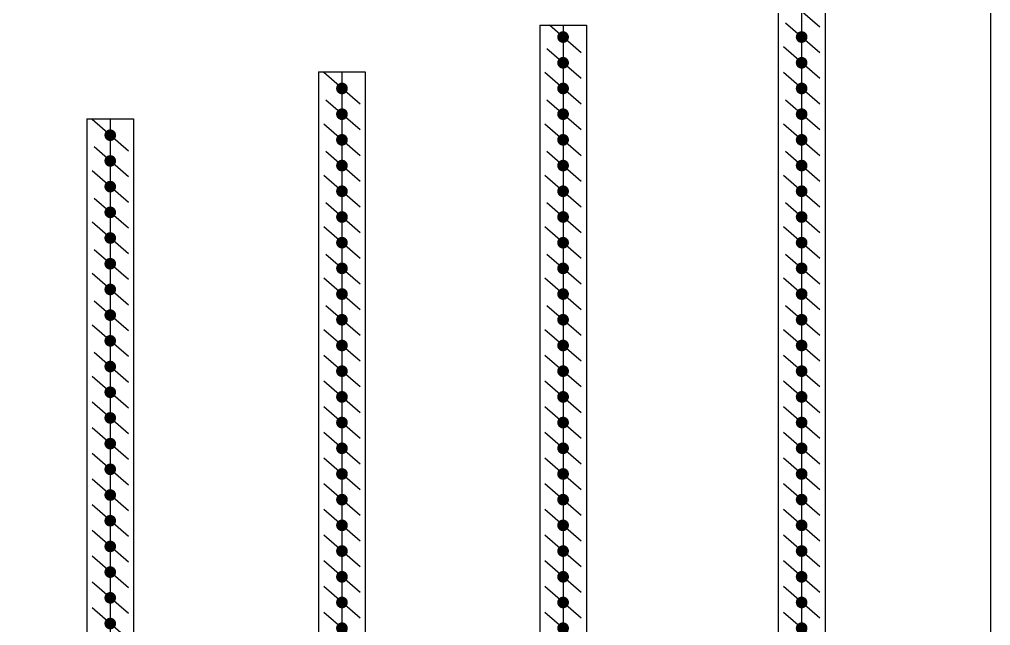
# Model space of a CAD drawing. Extents: x 462150 to 608263, y 35809 to 85242.
# Drawn here: x 521146 to 523222, y 67995 to 69291 of the extents above; entities that cross this region are included whole.
import ezdxf

# ---------------------------------------------------------------- set-up
doc = ezdxf.new("R2010")
doc.units = 0
doc.header["$LTSCALE"] = 500
doc.header["$MEASUREMENT"] = 0
doc.layers.add('AC-DAMPER', color=2, linetype='Continuous')
doc.layers.add('AC.VD.', color=41, linetype='Continuous')

# ---------------------------------------------------------------- blocks, each defined once
blk = doc.blocks.new('MD-1500')
at = {"layer": 'AC-DAMPER'}
for p, q in [((-1500, 50), (0, 50)), ((-1500, -50), (-1500, 50)), ((-1430.9, 39), (-1498.5, -39)), ((-1375.9, 39), (-1439.6, -34.5)), ((-1320.9, 39), (-1388.6, -39)), ((-1266, 39), (-1329.7, -34.5)), ((-1211, 39), (-1278.7, -39)), ((-1156.1, 39), (-1219.8, -34.5)), ((-1101.1, 39), (-1168.8, -39)), ((-1046.2, 39), (-1109.9, -34.5)), ((-991.2, 39), (-1058.9, -39)), ((-936.3, 39), (-1000, -34.5)), ((-881.3, 39), (-948.9, -39)), ((-826.4, 39), (-894, -39)), ((-771.4, 39), (-839, -39)), ((-716.5, 39), (-784.1, -39)), ((-661.5, 39), (-729.1, -39)), ((-606.5, 39), (-674.2, -39)), ((-551.6, 39), (-619.2, -39)), ((-496.6, 39), (-564.3, -39)), ((-441.7, 39), (-509.3, -39)), ((-386.7, 39), (-454.4, -39)), ((-1500, 0), (41.6, 0)), ((-1500, -50), (0, -50))]:
    blk.add_line(p, q, dxfattribs=at)
at = {"layer": 'AC-DAMPER', "const_width": 12.5}
for points in [[(-1464.7, 6.2, -1), (-1464.7, -6.2, -1)], [(-1409.7, 6.2, -1), (-1409.7, -6.2, -1)], [(-1354.8, 6.2, -1), (-1354.8, -6.2, -1)], [(-1299.8, 6.2, -1), (-1299.8, -6.2, -1)], [(-1244.9, 6.2, -1), (-1244.9, -6.2, -1)], [(-1189.9, 6.2, -1), (-1189.9, -6.2, -1)], [(-1134.9, 6.2, -1), (-1134.9, -6.2, -1)], [(-1080, 6.2, -1), (-1080, -6.2, -1)], [(-1025, 6.2, -1), (-1025, -6.2, -1)], [(-970.1, 6.2, -1), (-970.1, -6.2, -1)], [(-915.1, 6.2, -1), (-915.1, -6.2, -1)], [(-860.2, 6.2, -1), (-860.2, -6.2, -1)], [(-805.2, 6.2, -1), (-805.2, -6.2, -1)], [(-750.3, 6.2, -1), (-750.3, -6.2, -1)], [(-695.3, 6.2, -1), (-695.3, -6.2, -1)], [(-640.4, 6.2, -1), (-640.4, -6.2, -1)], [(-585.4, 6.2, -1), (-585.4, -6.2, -1)], [(-530.5, 6.2, -1), (-530.5, -6.2, -1)], [(-475.5, 6.2, -1), (-475.5, -6.2, -1)], [(-420.5, 6.2, -1), (-420.5, -6.2, -1)]]:
    blk.add_lwpolyline(points, format="xyb", close=True, dxfattribs=at)
blk = doc.blocks.new('MD-1600')
at = {"layer": 'AC-DAMPER'}
for p, q in [((0, -1600), (0, 41.6)), ((-50, -1600), (-50, 0)), ((50, -1600), (50, 0)), ((-39, -376.8), (39, -444.5)), ((-39, -431.8), (39, -499.4)), ((-39, -486.7), (39, -554.4)), ((-39, -541.7), (39, -609.3)), ((-39, -596.6), (39, -664.3)), ((-39, -651.6), (39, -719.2)), ((-39, -706.5), (39, -774.2)), ((-39, -761.5), (39, -829.1)), ((-39, -816.5), (39, -884.1)), ((-39, -871.4), (39, -939)), ((-39, -926.4), (39, -994)), ((-39, -981.3), (39, -1048.9)), ((-39, -1036.3), (34.5, -1100)), ((-39, -1091.2), (39, -1158.9)), ((-39, -1146.2), (34.5, -1209.9)), ((-39, -1201.1), (39, -1268.8)), ((-39, -1256.1), (34.5, -1319.8)), ((-39, -1311), (39, -1378.7)), ((-39, -1366), (34.5, -1429.7)), ((-39, -1420.9), (39, -1488.6)), ((-39, -1475.9), (34.5, -1539.6)), ((-39, -1530.9), (39, -1598.5)), ((50, -1600), (-50, -1600))]:
    blk.add_line(p, q, dxfattribs=at)
at = {"layer": 'AC-DAMPER', "const_width": 12.5}
for points in [[(-6.3, -410.6, -1), (6.2, -410.6, -1)], [(-6.3, -465.6, -1), (6.2, -465.6, -1)], [(-6.3, -520.5, -1), (6.2, -520.5, -1)], [(-6.3, -575.5, -1), (6.2, -575.5, -1)], [(-6.3, -630.5, -1), (6.2, -630.5, -1)], [(-6.3, -685.4, -1), (6.2, -685.4, -1)], [(-6.3, -740.4, -1), (6.2, -740.4, -1)], [(-6.3, -795.3, -1), (6.2, -795.3, -1)], [(-6.3, -850.3, -1), (6.2, -850.3, -1)], [(-6.3, -905.2, -1), (6.2, -905.2, -1)], [(-6.3, -960.2, -1), (6.2, -960.2, -1)], [(-6.3, -1015.1, -1), (6.2, -1015.1, -1)], [(-6.3, -1070.1, -1), (6.2, -1070.1, -1)], [(-6.3, -1125, -1), (6.2, -1125, -1)], [(-6.3, -1180, -1), (6.2, -1180, -1)], [(-6.3, -1234.9, -1), (6.2, -1234.9, -1)], [(-6.3, -1289.9, -1), (6.2, -1289.9, -1)], [(-6.3, -1344.9, -1), (6.2, -1344.9, -1)], [(-6.3, -1399.8, -1), (6.2, -1399.8, -1)], [(-6.3, -1454.8, -1), (6.2, -1454.8, -1)], [(-6.3, -1509.7, -1), (6.2, -1509.7, -1)], [(-6.3, -1564.7, -1), (6.2, -1564.7, -1)]]:
    blk.add_lwpolyline(points, format="xyb", close=True, dxfattribs=at)
blk = doc.blocks.new('MD-1700')
at = {"layer": 'AC-DAMPER'}
for p, q in [((0, -1700), (0, 41.6)), ((-50, -1700), (-50, 0)), ((50, -1700), (50, 0)), ((-39, -376.8), (39, -444.5)), ((-39, -431.8), (39, -499.4)), ((-39, -486.7), (39, -554.4)), ((-39, -541.7), (39, -609.3)), ((-39, -596.6), (39, -664.3)), ((-39, -651.6), (39, -719.2)), ((-39, -706.5), (39, -774.2)), ((-39, -761.5), (39, -829.1)), ((-39, -816.5), (39, -884.1)), ((-39, -871.4), (39, -939)), ((-39, -926.4), (39, -994)), ((-39, -981.3), (39, -1048.9)), ((-39, -1036.3), (34.5, -1100)), ((-39, -1091.2), (39, -1158.9)), ((-39, -1146.2), (34.5, -1209.9)), ((-39, -1201.1), (39, -1268.8)), ((-39, -1256.1), (34.5, -1319.8)), ((-39, -1311), (39, -1378.7)), ((-39, -1366), (34.5, -1429.7)), ((-39, -1420.9), (39, -1488.6)), ((-39, -1475.9), (34.5, -1539.6)), ((-39, -1530.9), (39, -1598.5)), ((-39, -1585.8), (34.5, -1649.5)), ((-39, -1640.8), (29.3, -1700)), ((50, -1700), (-50, -1700))]:
    blk.add_line(p, q, dxfattribs=at)
at = {"layer": 'AC-DAMPER', "const_width": 12.5}
for points in [[(-6.3, -410.6, -1), (6.2, -410.6, -1)], [(-6.3, -465.6, -1), (6.2, -465.6, -1)], [(-6.3, -520.5, -1), (6.2, -520.5, -1)], [(-6.3, -575.5, -1), (6.2, -575.5, -1)], [(-6.3, -630.5, -1), (6.2, -630.5, -1)], [(-6.3, -685.4, -1), (6.2, -685.4, -1)], [(-6.3, -740.4, -1), (6.2, -740.4, -1)], [(-6.3, -795.3, -1), (6.2, -795.3, -1)], [(-6.3, -850.3, -1), (6.2, -850.3, -1)], [(-6.3, -905.2, -1), (6.2, -905.2, -1)], [(-6.3, -960.2, -1), (6.2, -960.2, -1)], [(-6.3, -1015.1, -1), (6.2, -1015.1, -1)], [(-6.3, -1070.1, -1), (6.2, -1070.1, -1)], [(-6.3, -1125, -1), (6.2, -1125, -1)], [(-6.3, -1180, -1), (6.2, -1180, -1)], [(-6.3, -1234.9, -1), (6.2, -1234.9, -1)], [(-6.3, -1289.9, -1), (6.2, -1289.9, -1)], [(-6.3, -1344.9, -1), (6.2, -1344.9, -1)], [(-6.3, -1399.8, -1), (6.2, -1399.8, -1)], [(-6.3, -1454.8, -1), (6.2, -1454.8, -1)], [(-6.3, -1509.7, -1), (6.2, -1509.7, -1)], [(-6.3, -1564.7, -1), (6.2, -1564.7, -1)], [(-6.3, -1619.6, -1), (6.2, -1619.6, -1)], [(-6.3, -1674.6, -1), (6.2, -1674.6, -1)]]:
    blk.add_lwpolyline(points, format="xyb", close=True, dxfattribs=at)
blk = doc.blocks.new('MD-1800')
at = {"layer": 'AC-DAMPER'}
for p, q in [((-1800, 50), (0, 50)), ((-1695.7, 39), (-1763.4, -39)), ((-1640.8, 39), (-1704.5, -34.5)), ((-1585.8, 39), (-1653.4, -39)), ((-1530.9, 39), (-1598.5, -39)), ((-1475.9, 39), (-1539.6, -34.5)), ((-1420.9, 39), (-1488.6, -39)), ((-1366, 39), (-1429.7, -34.5)), ((-1311, 39), (-1378.7, -39)), ((-1256.1, 39), (-1319.8, -34.5)), ((-1201.1, 39), (-1268.8, -39)), ((-1146.2, 39), (-1209.9, -34.5)), ((-1091.2, 39), (-1158.9, -39)), ((-1036.3, 39), (-1100, -34.5)), ((-981.3, 39), (-1048.9, -39)), ((-926.4, 39), (-994, -39)), ((-871.4, 39), (-939, -39)), ((-816.5, 39), (-884.1, -39)), ((-761.5, 39), (-829.1, -39)), ((-706.5, 39), (-774.2, -39)), ((-651.6, 39), (-719.2, -39)), ((-596.6, 39), (-664.3, -39)), ((-541.7, 39), (-609.3, -39)), ((-486.7, 39), (-554.4, -39)), ((-431.8, 39), (-499.4, -39)), ((-376.8, 39), (-444.5, -39)), ((-1800, 0), (41.6, 0)), ((-1800, -50), (0, -50))]:
    blk.add_line(p, q, dxfattribs=at)
at = {"layer": 'AC-DAMPER', "const_width": 12.5}
for points in [[(-1674.6, 6.3, -1), (-1674.6, -6.2, -1)], [(-1619.6, 6.3, -1), (-1619.6, -6.2, -1)], [(-1564.7, 6.3, -1), (-1564.7, -6.2, -1)], [(-1509.7, 6.3, -1), (-1509.7, -6.2, -1)], [(-1454.8, 6.3, -1), (-1454.8, -6.2, -1)], [(-1399.8, 6.3, -1), (-1399.8, -6.2, -1)], [(-1344.9, 6.3, -1), (-1344.9, -6.2, -1)], [(-1289.9, 6.3, -1), (-1289.9, -6.2, -1)], [(-1234.9, 6.3, -1), (-1234.9, -6.2, -1)], [(-1180, 6.3, -1), (-1180, -6.2, -1)], [(-1125, 6.3, -1), (-1125, -6.2, -1)], [(-1070.1, 6.3, -1), (-1070.1, -6.2, -1)], [(-1015.1, 6.3, -1), (-1015.1, -6.2, -1)], [(-960.2, 6.3, -1), (-960.2, -6.2, -1)], [(-905.2, 6.3, -1), (-905.2, -6.2, -1)], [(-850.3, 6.3, -1), (-850.3, -6.2, -1)], [(-795.3, 6.3, -1), (-795.3, -6.2, -1)], [(-740.4, 6.3, -1), (-740.4, -6.2, -1)], [(-685.4, 6.3, -1), (-685.4, -6.2, -1)], [(-630.5, 6.3, -1), (-630.5, -6.2, -1)], [(-575.5, 6.3, -1), (-575.5, -6.2, -1)], [(-520.5, 6.3, -1), (-520.5, -6.2, -1)], [(-465.6, 6.3, -1), (-465.6, -6.2, -1)], [(-410.6, 6.3, -1), (-410.6, -6.2, -1)]]:
    blk.add_lwpolyline(points, format="xyb", close=True, dxfattribs=at)

msp = doc.modelspace()

# ---------------------------------------------------------------- linework, layer by layer
msp.add_lwpolyline([(509405.5, 70606), (523222.2, 70606), (523222.2, 66699.1), (509405.5, 66699.1)], close=True)

# ---------------------------------------------------------------- block references
at = {"layer": 'AC.VD.'}
for name, p, rotation in [('MD-1800', (522818.2, 67579.1), 270), ('MD-1700', (522308.1, 67579.1), 180), ('MD-1600', (521835.3, 67579.1), 180), ('MD-1500', (521339.9, 67579.1), 270)]:
    msp.add_blockref(name, p, dxfattribs=dict(at, rotation=rotation))

doc.saveas('drawing.dxf')
